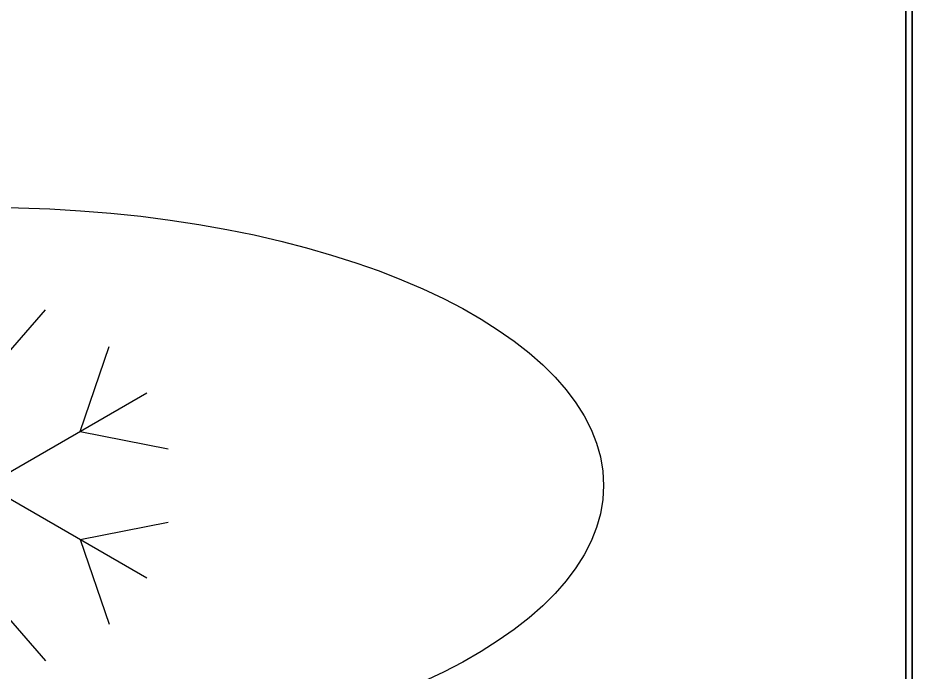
# Model space of a CAD drawing. Header units: millimetres. Extents: x -1 to 2254, y -1098 to 1.
# Drawn here: x 1963.1 to 2253, y -560.5 to -348.5 of the extents above; entities that cross this region are included whole.
import ezdxf

# ---------------------------------------------------------------- set-up
doc = ezdxf.new("R2010")
doc.units = ezdxf.units.MM
doc.linetypes.add('NASCOSTA', pattern=[9.525, 6.35, -3.175])
for name, color, linetype in [('IQ_200_2D', 1, 'Continuous'), ('IQ_200_3D', 1, 'Continuous'), ('IQ_204_2D', 7, 'Continuous')]:
    doc.layers.add(name, color=color, linetype=linetype)

# ---------------------------------------------------------------- blocks, each defined once
blk = doc.blocks.new('ice_ref')
at = {"layer": 'IQ_204_2D'}
for p, q in [((0, 35), (19.12, 56.87)), ((30.31, 17.5), (39.7, 44.99)), ((-51.96, -30), (51.96, 30)), ((-51.96, 30), (51.96, -30)), ((30.31, 17.5), (58.81, 11.88)), ((30.31, -17.5), (58.81, -11.88)), ((30.31, -17.5), (39.7, -44.99)), ((0, -35), (19.12, -56.87))]:
    blk.add_line(p, q, dxfattribs=at)
blk.add_ellipse((0, 0), major_axis=(-200, 0), ratio=0.45, dxfattribs=at)

msp = doc.modelspace()

# ---------------------------------------------------------------- linework, layer by layer
at = {"layer": 'IQ_200_2D'}
msp.add_lwpolyline([(0, 0), (2253, 0), (2253, -700), (0, -700)], close=True, dxfattribs=at)
at = {"layer": 'IQ_200_3D'}
for points in [[(2253, -700, 850), (0, -700, 850), (0, 0, 850), (2253, 0, 850)], [(2253, 0, 900), (0, 0, 900), (0, -700, 900), (2253, -700, 900)], [(2251, -645, 150), (2, -645, 150), (2, 0, 150), (2251, 0, 150)], [(2253, -700, 850), (2253, 0, 850), (2253, 0, 900), (2253, -700, 900)]]:
    msp.add_3dface(points, dxfattribs=at)
for points, invisible_edges in [([(2251, -645, 198), (2251, 0, 850), (2251, -695, 850), (2251, -695, 198)], 1), ([(2251, 0, 150), (2251, 0, 850), (2251, -645, 198), (2251, -645, 150)], 2)]:
    msp.add_3dface(points, dxfattribs=dict(at, invisible_edges=invisible_edges))
at = {"layer": 'IQ_204_2D', "color": 7, "linetype": 'NASCOSTA', "ltscale": 10}
msp.add_lwpolyline([(2, 0), (2251, 0), (2251, -645), (2, -645)], close=True, dxfattribs=at)

# ---------------------------------------------------------------- block references
at = {"layer": 'IQ_204_2D'}
msp.add_blockref('ice_ref', (1953, -500), dxfattribs=at)

doc.saveas('drawing.dxf')
